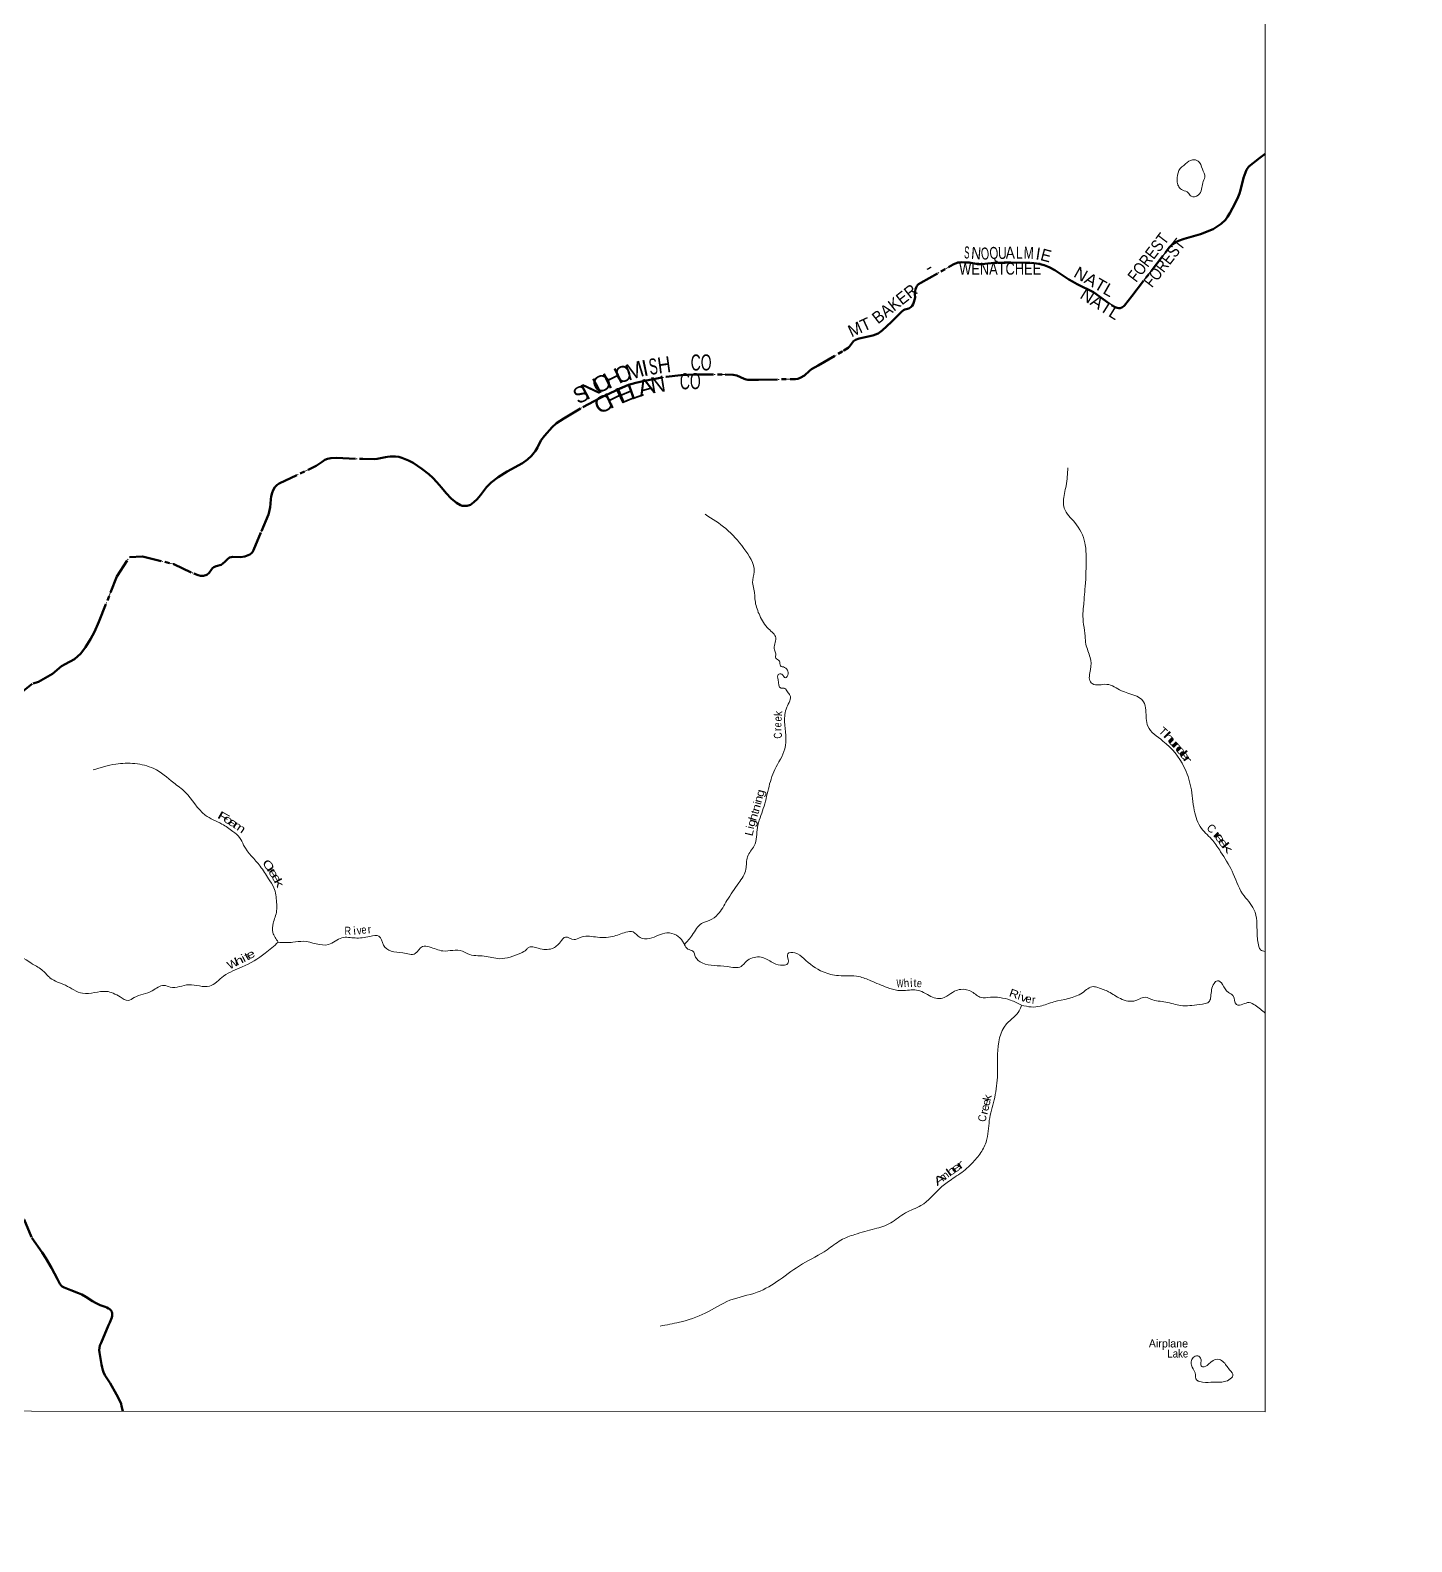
# Model space of a CAD drawing. Header units: feet. Extents: x -1048576 to 137166, y -268550 to 2097152.
# Drawn here: x -30860 to 3667, y 180331 to 218110 of the extents above; entities that cross this region are included whole.
import ezdxf
from ezdxf.enums import TextEntityAlignment as Align

# ---------------------------------------------------------------- set-up
doc = ezdxf.new("R2010")
doc.units = ezdxf.units.FT
doc.header["$LTSCALE"] = 80
doc.linetypes.add('DOT_DASHED', pattern=[7.7, 5, -1.2, 0.3, -1.2])
doc.linetypes.add('LONG_DASH_SHORT_DASH', pattern=[9.9, 6, -1.2, 1.5, -1.2])
for name, color, linetype, lineweight in [('11', 7, 'LONG_DASH_SHORT_DASH', 60), ('39', 7, 'Continuous', 13), ('4', 7, 'Continuous', 13), ('44', 7, 'DOT_DASHED', 13)]:
    doc.layers.add(name, color=color, linetype=linetype, lineweight=lineweight)
doc.layers.add('12', color=7, linetype='Continuous')
doc.layers.add('41', color=7, linetype='Continuous')

msp = doc.modelspace()

# ---------------------------------------------------------------- linework, layer by layer
at = {"layer": '11'}
for points in [[(-1959.96, 212915.85), (-1608.63, 213016.74), (-1293.61, 213140.61), (-1092.12, 213267.24), (-992.05, 213371.97), (-940.42, 213444.76), (-883.42, 213540.27), (-748.04, 213786.03), (-672.52, 213947.22), (-639.21, 214026.29), (-610.12, 214108.8), (-541.74, 214418.87), (-465.58, 214617.49), (-407.83, 214700.91), (-130.48, 214917.79), (-0.2, 215017.92)], [(-17523.14, 208407.05), (-17051.99, 208689.05), (-16627.16, 208913.4), (-16146.2, 209142.6), (-15907.09, 209243.83), (-15728.01, 209298.59), (-15543.94, 209343.06), (-14964.11, 209445.38), (-14602.5, 209492.99), (-14259.92, 209503.79), (-13492.84, 209503.01), (-13292.5, 209500.34), (-13197.6, 209478.01), (-13013.2, 209396.67), (-12967.73, 209382.47), (-12926.91, 209375.89), (-12926.91, 209375.89), (-12662.09, 209372.84), (-11731.74, 209392.83), (-11676.08, 209399.01), (-11614.56, 209418.15), (-11508.17, 209480.14), (-11384.46, 209598.86), (-11336.77, 209636.77), (-11168.6, 209733.97), (-10522.66, 210104.34), (-10414.85, 210173.11), (-10381.94, 210208.43), (-10281.13, 210335.39), (-10231.79, 210373.16), (-10139.19, 210402.82), (-9802.13, 210484.15), (-9670.93, 210533.85), (-9565.44, 210601.18), (-9332.02, 210820.44), (-9081.78, 211074.18), (-9032.78, 211117.31), (-9000.92, 211131.33), (-8902.53, 211156.3), (-8849.37, 211187.71), (-8818.22, 211225.52), (-8794.18, 211265.85), (-8773.36, 211315.05), (-8751.45, 211394.08), (-8745.49, 211438.02), (-8750.79, 211503.55), (-8750.79, 211552.13), (-8746.06, 211585.62), (-8732.74, 211635.64), (-8716.84, 211681.14), (-8701.22, 211713.74), (-8686.36, 211736.53), (-8657.55, 211765.97), (-8603.73, 211798.29), (-7794.5, 212252.3), (-7757.7, 212271.1), (-7714.03, 212289.99), (-7673.91, 212301.21), (-7633.12, 212307.09), (-7581.27, 212310.66), (-7476.22, 212307.14), (-7397.16, 212301.21), (-7216.82, 212268.49), (-7185.02, 212264.16), (-7158.84, 212262.13), (-7131.02, 212261.65), (-7086.82, 212263.4), (-6840.96, 212289.24), (-6777.64, 212294.88), (-6696.88, 212298.8), (-6516.29, 212304.61), (-6353.26, 212306.4), (-5835.28, 212293.87), (-5652.49, 212271.56), (-5517.34, 212238.31), (-5398.03, 212192.15), (-5250.65, 212113.88), (-4899.38, 211883.03), (-4811.21, 211828.42), (-4691.77, 211763.88), (-4283.6, 211562.83), (-3833.69, 211239.88), (-3745.98, 211190.77), (-3695.45, 211172.09), (-3650.96, 211164), (-3619.8, 211164.72), (-3577.4, 211178.02), (-3530.76, 211209.89), (-3509.19, 211232.22), (-3324.99, 211462.33), (-2491.2, 212556.14), (-2391.89, 212678.63), (-2315.57, 212759.38), (-2273.11, 212790.35), (-2226.48, 212815.84), (-2159.03, 212845.01), (-2023.32, 212894.47), (-1959.96, 212915.84)], [(-30784.07, 201784.3), (-30653.62, 201822.84), (-30301.71, 202022.03), (-30080.12, 202213.48), (-29989.5, 202269.46), (-29754.84, 202391.34), (-29595.67, 202531.05), (-29475.46, 202691.98), (-29355.39, 202886.59), (-29254.48, 203072.42), (-29141.96, 203320.57), (-28696.17, 204454.8), (-28382.04, 204939.1), (-28053.74, 204957.33), (-27270.2, 204765.44), (-26774.65, 204531.02), (-26665.12, 204489.38), (-26607.93, 204475.45), (-26533.2, 204476.3), (-26446.73, 204502.05), (-26388.82, 204550.25), (-26331.7, 204634.29), (-26300.65, 204669.16), (-26272.41, 204687.92), (-26212.45, 204712.17), (-26089.94, 204752.3), (-26044.25, 204777.87), (-26044.25, 204777.87), (-25997.98, 204821.78), (-25933.56, 204892.14), (-25878.61, 204929.94), (-25837.1, 204942.35), (-25794.67, 204946.54), (-25608.66, 204937.51), (-25500.6, 204960.42), (-25415.99, 204987.88), (-25373.62, 205008.65), (-25331.73, 205038.89), (-25308.79, 205062.44), (-25278.69, 205115.7), (-25079.47, 205592.95), (-24904.54, 206009.91), (-24885.8, 206071.18), (-24862.83, 206192.05), (-24854.04, 206269.05), (-24849.29, 206391.45), (-24838.27, 206460.5), (-24813.1, 206548.66), (-24785, 206616.5), (-24742.64, 206687.99), (-24688.5, 206747.67), (-24634.31, 206784.56), (-23810.55, 207169.3), (-23710.37, 207220.88), (-23566.56, 207324.69), (-23496.14, 207369.77), (-23430.13, 207398.05), (-23344.55, 207412.22), (-23209.06, 207418.71), (-22548.01, 207394.45), (-22267.31, 207387.54), (-22190.33, 207395.89), (-21983.71, 207440.58), (-21930.76, 207449.71), (-21862.86, 207456.79), (-21732.5, 207458.23), (-21649.41, 207445.69), (-21574.69, 207423.67), (-21404.07, 207355.41), (-21288.11, 207295.04), (-21069.22, 207150.22), (-20899.08, 207011.71), (-20800.55, 206922.81), (-20695.78, 206815.75), (-20583.51, 206681.42), (-20464.34, 206535.62), (-20338.39, 206402.9), (-20208.78, 206299.99), (-20108.17, 206241.57), (-20108.17, 206241.57), (-20062.89, 206227), (-20019.69, 206219.94), (-19936.3, 206222.8), (-19860.27, 206247.15), (-19770.9, 206312.02), (-19686.74, 206391.99), (-19604.93, 206486.16), (-19454.57, 206692.63), (-19341.4, 206809.72), (-19167.31, 206941.91), (-18936.82, 207080.85), (-18552.99, 207293.63), (-18433.49, 207378.9), (-18333.02, 207474.31), (-18231.79, 207596.91), (-18181.8, 207679.21), (-18095.24, 207852.36), (-18010.57, 207975.79), (-17815.67, 208193.11), (-17704.94, 208287.4), (-17523.14, 208407.05)], [(-31183.59, 201470.81), (-30805.34, 201779.83)], [(-30828.32, 187944.6), (-31038.61, 188443.37)], [(-30819.57, 187924.4), (-30559.82, 187561.01), (-30469.1, 187420.2), (-30332.15, 187179.78), (-30253.11, 187038.78), (-30179.35, 186892.34), (-30115.99, 186779.47), (-30086.32, 186737.28), (-30058.96, 186711.68), (-30013.07, 186685.25), (-29846.23, 186618.38), (-29656.18, 186545.26), (-29572.84, 186508.39), (-29467.13, 186450.71), (-29303.53, 186348.1), (-29226.03, 186301), (-29179.82, 186275.2), (-29147.06, 186258.58), (-29111.71, 186243.9), (-29035.39, 186218.14), (-28990.04, 186202.58), (-28946.02, 186184.31), (-28901.73, 186161.53), (-28878.79, 186146.87), (-28860.65, 186132.61), (-28846.28, 186118.56), (-28833.33, 186102.29), (-28822.95, 186084.51), (-28816.76, 186069.48), (-28811.98, 186051.75), (-28809.05, 186027.7), (-28809.33, 186004.64), (-28812.44, 185979.18), (-28822.32, 185937.65), (-28835.64, 185897.98), (-28870, 185812.29), (-28901.07, 185741.07), (-29090.84, 185306.54), (-29117, 185234.41), (-29132.38, 185175.83), (-29139.29, 185117.17), (-29125.46, 185059.89), (-29079.02, 184759.26), (-29065.33, 184689.76), (-29047.51, 184623.24), (-29027.95, 184569.61), (-28991.49, 184497.67), (-28864.29, 184294.39), (-28702.14, 184008.14), (-28604.63, 183823.7), (-28591.07, 183782.47), (-28576.21, 183721.74), (-28548.61, 183598.78)]]:
    msp.add_lwpolyline(points, dxfattribs=at)
at = {"layer": '39'}
for points in [[(-139726.18, 284721.75), (-139786.61, 284683.23), (-139865.18, 284636.58), (-139935.68, 284589.96), (-139981.99, 284555.51), (-140024.23, 284506.92), (-140030.24, 284490.75), (-140030.24, 284490.75), (-140086.75, 284492.64)], [(-2193.95, 214350.08), (-2150.41, 214606.56), (-1985.69, 214770.52), (-1816.75, 214871.91), (-1673.59, 214840.01), (-1564.17, 214640.47), (-1505.13, 214440.79), (-1557.07, 214293.29), (-1584.79, 214135.76), (-1666.95, 213988.18), (-1848.21, 213959.42), (-1919, 214050.06), (-2056.2, 214110.24), (-2155.2, 214198.79), (-2187.68, 214277.42), (-2193.95, 214350.08)], [(-4926.35, 207176.55), (-4971.32, 206726.28), (-5038.63, 206336.51), (-5015.93, 206162.97), (-4752.89, 205802.37), (-4499.48, 205296.4), (-4472.19, 204937.17), (-4494.13, 204208.39), (-4517.5, 203943.89), (-4531.06, 203764.2), (-4552.52, 203536.04), (-4496.38, 202968.97), (-4475.6, 202763.13), (-4371.84, 202434.39), (-4358.82, 202131.64), (-4361.9, 201822.78), (-4321.48, 201782.52), (-3954.71, 201761.33), (-3585.49, 201602.88), (-3038.61, 201327.84), (-2979.53, 201114.03), (-2927.93, 200714.49), (-2550.01, 200344.11), (-2026.19, 199703.64), (-1853.36, 199193.41), (-1768.97, 198614.31), (-1586.24, 198160.63), (-1303.22, 197854.58), (-1108.94, 197578.57), (-825.37, 197092.87), (-559.69, 196528.4), (-276.39, 196131.51), (-198.02, 195544.32), (-152.66, 195205.32), (-110.1, 195124.69), (2.27, 195083.69)], [(-13995.89, 206011.07), (-13474.95, 205653.2), (-13024.11, 205159.88), (-12770.46, 204575.19), (-12805.92, 204310.66), (-12773.15, 204137.15), (-12737.92, 203818.31), (-12628.08, 203479.49), (-12405.42, 203147.03), (-12225.4, 202921.45), (-12262.77, 202622.59), (-12226.2, 202523.78), (-12227.88, 202414.77), (-12136.99, 202344.37), (-12112.45, 202225.34), (-12005.54, 202185.27), (-11944.4, 201959.35), (-11990.62, 201920.87), (-12073.53, 202017.54), (-12166.18, 202005.17), (-12165.78, 201873.96), (-12096.63, 201666.24), (-11997.87, 201656.42), (-11937.17, 201573.82), (-11872.43, 201487.2), (-11952.11, 201188.23), (-12005.41, 200828.77), (-12001.33, 200152.56), (-12253.61, 199631.07), (-12411.31, 199148.19), (-12538.76, 198657.32), (-12684.39, 198180.53), (-12767.62, 197726.12), (-12934.02, 197453.15), (-12973.37, 197142.18), (-13153.65, 196796.5), (-13446.48, 196357.66), (-13675.13, 196013.87), (-13878.17, 195863.94), (-14083.44, 195782.63), (-14314.28, 195495.35), (-14512.27, 195260.57)], [(-24662.27, 195317.48), (-24793.99, 195561.37), (-24786.63, 195789.49), (-24700.94, 196100.59), (-24701.6, 196316.58), (-24771.2, 196673.68), (-24904.89, 196903.43), (-25113.38, 197215.73), (-25526.03, 197741.45), (-25629.37, 197932.93), (-25793.05, 198085.89), (-26069.65, 198268.82), (-26487.42, 198493.76), (-26988.88, 199069.69), (-27273.69, 199301.05), (-27772.46, 199656.96), (-28242.32, 199780.82), (-28723.84, 199767.38), (-29287.57, 199622.51)], [(-33875.75, 196617.92), (-33651.73, 196476.78), (-33478.13, 196329.54), (-33197.69, 196248.98), (-33005.98, 196154.24), (-32717.33, 195930.38), (-32495.28, 195736.76), (-32180.43, 195535.12), (-31558.9, 195226.69), (-31203.69, 195002.88), (-30963.55, 194873.85), (-30806.46, 194771.35)], [(-30806.46, 194771.35), (-30543.6, 194604.87), (-30357.66, 194419.67), (-29982.34, 194239.03), (-29550.54, 194040.38), (-28956.29, 194086.43), (-28615.34, 193948.08), (-28413.58, 193859.82), (-28262.69, 193932.91), (-27809.86, 194103.72), (-27520.13, 194237.74), (-27360.81, 194193.77), (-26893.54, 194253.6), (-26381.64, 194216.65), (-26025.78, 194469.96), (-25563.05, 194699.33), (-24987.84, 195040.04), (-24662.27, 195317.48)], [(-24665.56, 195314.68), (-24295.55, 195314.45), (-24035.7, 195339.39), (-23404.8, 195260.39), (-23070.83, 195426.83), (-22742.39, 195421.68), (-22371.77, 195461.05), (-22144.1, 195467.74), (-22030.59, 195246), (-21842.72, 195089.07), (-21550.44, 195049.5), (-21236.06, 195032.2), (-21053.25, 195210.34), (-20888, 195200.7), (-20551.2, 195098.68), (-20055.51, 195091.97), (-19924.34, 195023.7), (-19515.15, 194970.33), (-19128.09, 194904.78), (-18600.61, 195045.52), (-18463.85, 195128.65), (-18413.65, 195183.3), (-18161.73, 195163.8), (-17817.16, 195158.7), (-17608.11, 195322.78), (-17485.58, 195446.25), (-17267.77, 195380.24), (-17114.81, 195437.18), (-16734.03, 195448.32), (-16306.9, 195457.57), (-15972.76, 195565.47), (-15793.46, 195574.04), (-15617.72, 195431.21), (-15381.91, 195407.63), (-14947.13, 195550.13), (-14707.17, 195490.23), (-14555.59, 195339.26), (-14508.99, 195254.61)], [(-14508.99, 195254.61), (-14422.01, 195145.84), (-14296.93, 195093.7), (-14232, 194944.51), (-14068.34, 194799.62), (-13441.43, 194708.49), (-13092.87, 194713.49), (-13020.53, 194778.28), (-12889.9, 194889.66), (-12551.53, 194932.98), (-12277.07, 194790.42), (-12047.21, 194738.57), (-11926.45, 194781.29), (-11912.53, 194843.91), (-11927.21, 195029.58), (-11751.98, 195052.26), (-11527.89, 194909.56), (-11041.27, 194573.8), (-10660.17, 194481.99), (-10150.33, 194457.15), (-9851.8, 194353.01), (-9440.24, 194182.56), (-9178.09, 194112.63), (-8791.26, 194123.79), (-8630.01, 194104.05), (-8436.28, 194005.67), (-8095.46, 193909.72), (-7948.56, 193970.68), (-7759.53, 194090.3), (-7602.51, 194137.16), (-7324.26, 194075.35), (-7096.14, 193930.64), (-6864.46, 193941.37), (-6624.65, 193931.94), (-6358.49, 193868.07), (-6084.09, 193745.69)], [(-6084.09, 193745.69), (-5842.16, 193697.91), (-5620.58, 193718.71), (-5280.39, 193824.61), (-4563.79, 194054.69), (-4290.22, 194206.84), (-4175.3, 194180.91), (-3909.01, 194076.68), (-3612.3, 193905.91), (-3231.33, 193858.52), (-2975.69, 193939.96), (-2852.63, 193891.86), (-2477.64, 193820.22), (-2106.63, 193732.42), (-1641.27, 193759.95), (-1387.66, 193845.43), (-1355.75, 193952.5), (-1272.15, 194287.82), (-1191.76, 194354.65), (-1062.52, 194262.15), (-916.84, 194062.71), (-803.77, 193988.34), (-712.39, 193756.45), (-555.26, 193766.98), (-396.21, 193807.79), (-242.87, 193739.58), (3.6, 193546.06)], [(-15118.52, 185723.16), (-14637.25, 185819.36), (-13989.15, 186047.22), (-13371.56, 186367.86), (-12693.15, 186567.55), (-12131.95, 186879.96), (-11562.94, 187275.15), (-10941.42, 187630.12), (-10599.62, 187869.25), (-10251.48, 188011.51), (-9756.25, 188152.16), (-9355.73, 188298.6), (-8983.75, 188551.95), (-8599.46, 188734.68), (-8107.17, 189180.13), (-7837.81, 189386.76), (-7496.02, 189627.92), (-7297.13, 189820.23), (-7078.34, 190093.34), (-6950.32, 190396.48), (-6881.41, 190925.55), (-6756.05, 191438.61), (-6687.28, 192012.08), (-6682.78, 192514.72), (-6461.45, 193274.32), (-6278.61, 193444.39), (-6144.09, 193600.19), (-6084.02, 193745.68)], [(-1350.42, 184317.78), (-1630.55, 184335.17), (-1705.21, 184371.3), (-1748.07, 184550.84), (-1841.36, 184748.41), (-1841.7, 184859.43), (-1773.49, 184954.49), (-1652.63, 184966.93), (-1597.85, 184843.95), (-1597.49, 184726.87), (-1559.14, 184704.77), (-1412.25, 184769.77), (-1182.93, 184893.54), (-1055.82, 184837.37), (-883.91, 184625.89), (-802.88, 184484.81), (-834.95, 184430.22), (-981.77, 184343.02), (-1116.7, 184318.42), (-1273.87, 184324.04), (-1350.42, 184317.78)]]:
    msp.add_spline(points, degree=3, dxfattribs=at)
at = {"layer": '4'}
msp.add_lwpolyline([(-244583.22, 368785.28), (-214011.33, 368469.88), (-183439.04, 368196.52), (-152866.39, 367965.22), (-122293.46, 367775.97), (-91720.3, 367628.79), (-61146.96, 367523.64), (-30573.52, 367460.57), (0, 367439.54), (0, 183577.08), (-30826.42, 183598.29), (-61652.78, 183661.9), (-92479.02, 183767.9), (-123305.1, 183916.31), (-154130.93, 184107.12), (-184956.48, 184340.33), (-215781.67, 184615.95), (-246606.45, 184933.97)], close=True, dxfattribs=at)
msp.add_lwpolyline([(-244583.22, 368785.28), (-214011.33, 368469.88), (-183439.04, 368196.52), (-152866.39, 367965.22), (-122293.46, 367775.97), (-91720.3, 367628.79), (-61146.96, 367523.64), (-30573.52, 367460.57), (0, 367439.54), (0, 183577.08), (-30826.42, 183598.29), (-61652.78, 183661.9), (-92479.02, 183767.9), (-123305.1, 183916.31), (-154130.93, 184107.12), (-184956.48, 184340.33), (-215781.67, 184615.95), (-246606.45, 184933.97)], close=True, dxfattribs=at)
msp.add_lwpolyline([(-244583.22, 368785.28), (-214011.33, 368469.88), (-183439.04, 368196.52), (-152866.39, 367965.22), (-122293.46, 367775.97), (-91720.3, 367628.79), (-61146.96, 367523.64), (-30573.52, 367460.57), (0, 367439.54), (0, 183577.08), (-30826.42, 183598.29), (-61652.78, 183661.9), (-92479.02, 183767.9), (-123305.1, 183916.31), (-154130.93, 184107.12), (-184956.48, 184340.33), (-215781.67, 184615.95), (-246606.45, 184933.97)], close=True, dxfattribs=at)
msp.add_lwpolyline([(-244583.22, 368785.28), (-214011.33, 368469.88), (-183439.04, 368196.52), (-152866.39, 367965.22), (-122293.46, 367775.97), (-91720.3, 367628.79), (-61146.96, 367523.64), (-30573.52, 367460.57), (0, 367439.54), (0, 183577.08), (-30826.42, 183598.29), (-61652.78, 183661.9), (-92479.02, 183767.9), (-123305.1, 183916.31), (-154130.93, 184107.12), (-184956.48, 184340.33), (-215781.67, 184615.95), (-246606.45, 184933.97)], close=True, dxfattribs=at)
at = {"layer": '44'}
for points in [[(-1959.96, 212915.85), (-1608.63, 213016.74), (-1293.61, 213140.61), (-1092.12, 213267.24), (-992.05, 213371.97), (-940.42, 213444.76), (-883.42, 213540.27), (-748.04, 213786.03), (-672.52, 213947.22), (-639.21, 214026.29), (-610.12, 214108.8), (-541.74, 214418.87), (-465.58, 214617.49), (-407.83, 214700.91), (-130.48, 214917.79), (-0.2, 215017.92)], [(-17523.14, 208407.05), (-17051.99, 208689.05), (-16627.16, 208913.4), (-16146.2, 209142.6), (-15907.09, 209243.83), (-15728.01, 209298.59), (-15543.94, 209343.06), (-14964.11, 209445.38), (-14602.5, 209492.99), (-14259.92, 209503.79), (-13492.84, 209503.01), (-13292.5, 209500.34), (-13197.6, 209478.01), (-13013.2, 209396.67), (-12967.73, 209382.47), (-12926.91, 209375.89), (-12926.91, 209375.89), (-12662.09, 209372.84), (-11731.74, 209392.83), (-11676.08, 209399.01), (-11614.56, 209418.15), (-11508.17, 209480.14), (-11384.46, 209598.86), (-11336.77, 209636.77), (-11168.6, 209733.97), (-10522.66, 210104.34), (-10414.85, 210173.11), (-10381.94, 210208.43), (-10281.13, 210335.39), (-10231.79, 210373.16), (-10139.19, 210402.82), (-9802.13, 210484.15), (-9670.93, 210533.85), (-9565.44, 210601.18), (-9332.02, 210820.44), (-9081.78, 211074.18), (-9032.78, 211117.31), (-9000.92, 211131.33), (-8902.53, 211156.3), (-8849.37, 211187.71), (-8818.22, 211225.52), (-8794.18, 211265.85), (-8773.36, 211315.05), (-8751.45, 211394.08), (-8745.49, 211438.02), (-8750.79, 211503.55), (-8750.79, 211552.13), (-8746.06, 211585.62), (-8732.74, 211635.64), (-8716.84, 211681.14), (-8701.22, 211713.74), (-8686.36, 211736.53), (-8657.55, 211765.97), (-8603.73, 211798.29), (-7794.5, 212252.3), (-7757.7, 212271.1), (-7714.03, 212289.99), (-7673.91, 212301.21), (-7633.12, 212307.09), (-7581.27, 212310.66), (-7476.22, 212307.14), (-7397.16, 212301.21), (-7216.82, 212268.49), (-7185.02, 212264.16), (-7158.84, 212262.13), (-7131.02, 212261.65), (-7086.82, 212263.4), (-6840.96, 212289.24), (-6777.64, 212294.88), (-6696.88, 212298.8), (-6516.29, 212304.61), (-6353.26, 212306.4), (-5835.28, 212293.87), (-5652.49, 212271.56), (-5517.34, 212238.31), (-5398.03, 212192.15), (-5250.65, 212113.88), (-4899.38, 211883.03), (-4811.21, 211828.42), (-4691.77, 211763.88), (-4283.6, 211562.83), (-3833.69, 211239.88), (-3745.98, 211190.77), (-3695.45, 211172.09), (-3650.96, 211164), (-3619.8, 211164.72), (-3577.4, 211178.02), (-3530.76, 211209.89), (-3509.19, 211232.22), (-3324.99, 211462.33), (-2491.2, 212556.14), (-2391.89, 212678.63), (-2315.57, 212759.38), (-2273.11, 212790.35), (-2226.48, 212815.84), (-2159.03, 212845.01), (-2023.32, 212894.47), (-1959.96, 212915.84)], [(-30784.07, 201784.3), (-30653.62, 201822.84), (-30301.71, 202022.03), (-30080.12, 202213.48), (-29989.5, 202269.46), (-29754.84, 202391.34), (-29595.67, 202531.05), (-29475.46, 202691.98), (-29355.39, 202886.59), (-29254.48, 203072.42), (-29141.96, 203320.57), (-28696.17, 204454.8), (-28382.04, 204939.1), (-28053.74, 204957.33), (-27270.2, 204765.44), (-26774.65, 204531.02), (-26665.12, 204489.38), (-26607.93, 204475.45), (-26533.2, 204476.3), (-26446.73, 204502.05), (-26388.82, 204550.25), (-26331.7, 204634.29), (-26300.65, 204669.16), (-26272.41, 204687.92), (-26212.45, 204712.17), (-26089.94, 204752.3), (-26044.25, 204777.87), (-26044.25, 204777.87), (-25997.98, 204821.78), (-25933.56, 204892.14), (-25878.61, 204929.94), (-25837.1, 204942.35), (-25794.67, 204946.54), (-25608.66, 204937.51), (-25500.6, 204960.42), (-25415.99, 204987.88), (-25373.62, 205008.65), (-25331.73, 205038.89), (-25308.79, 205062.44), (-25278.69, 205115.7), (-25079.47, 205592.95), (-24904.54, 206009.91), (-24885.8, 206071.18), (-24862.83, 206192.05), (-24854.04, 206269.05), (-24849.29, 206391.45), (-24838.27, 206460.5), (-24813.1, 206548.66), (-24785, 206616.5), (-24742.64, 206687.99), (-24688.5, 206747.67), (-24634.31, 206784.56), (-23810.55, 207169.3), (-23710.37, 207220.88), (-23566.56, 207324.69), (-23496.14, 207369.77), (-23430.13, 207398.05), (-23344.55, 207412.22), (-23209.06, 207418.71), (-22548.01, 207394.45), (-22267.31, 207387.54), (-22190.33, 207395.89), (-21983.71, 207440.58), (-21930.76, 207449.71), (-21862.86, 207456.79), (-21732.5, 207458.23), (-21649.41, 207445.69), (-21574.69, 207423.67), (-21404.07, 207355.41), (-21288.11, 207295.04), (-21069.22, 207150.22), (-20899.08, 207011.71), (-20800.55, 206922.81), (-20695.78, 206815.75), (-20583.51, 206681.42), (-20464.34, 206535.62), (-20338.39, 206402.9), (-20208.78, 206299.99), (-20108.17, 206241.57), (-20108.17, 206241.57), (-20062.89, 206227), (-20019.69, 206219.94), (-19936.3, 206222.8), (-19860.27, 206247.15), (-19770.9, 206312.02), (-19686.74, 206391.99), (-19604.93, 206486.16), (-19454.57, 206692.63), (-19341.4, 206809.72), (-19167.31, 206941.91), (-18936.82, 207080.85), (-18552.99, 207293.63), (-18433.49, 207378.9), (-18333.02, 207474.31), (-18231.79, 207596.91), (-18181.8, 207679.21), (-18095.24, 207852.36), (-18010.57, 207975.79), (-17815.67, 208193.11), (-17704.94, 208287.4), (-17523.14, 208407.05)], [(-31183.59, 201470.81), (-30805.34, 201779.83)], [(-30828.32, 187944.6), (-31038.61, 188443.37)], [(-30819.57, 187924.4), (-30559.82, 187561.01), (-30469.1, 187420.2), (-30332.15, 187179.78), (-30253.11, 187038.78), (-30179.35, 186892.34), (-30115.99, 186779.47), (-30086.32, 186737.28), (-30058.96, 186711.68), (-30013.07, 186685.25), (-29846.23, 186618.38), (-29656.18, 186545.26), (-29572.84, 186508.39), (-29467.13, 186450.71), (-29303.53, 186348.1), (-29226.03, 186301), (-29179.82, 186275.2), (-29147.06, 186258.58), (-29111.71, 186243.9), (-29035.39, 186218.14), (-28990.04, 186202.58), (-28946.02, 186184.31), (-28901.73, 186161.53), (-28878.79, 186146.87), (-28860.65, 186132.61), (-28846.28, 186118.56), (-28833.33, 186102.29), (-28822.95, 186084.51), (-28816.76, 186069.48), (-28811.98, 186051.75), (-28809.05, 186027.7), (-28809.33, 186004.64), (-28812.44, 185979.18), (-28822.32, 185937.65), (-28835.64, 185897.98), (-28870, 185812.29), (-28901.07, 185741.07), (-29090.84, 185306.54), (-29117, 185234.41), (-29132.38, 185175.83), (-29139.29, 185117.17), (-29125.46, 185059.89), (-29079.02, 184759.26), (-29065.33, 184689.76), (-29047.51, 184623.24), (-29027.95, 184569.61), (-28991.49, 184497.67), (-28864.29, 184294.39), (-28702.14, 184008.14), (-28604.63, 183823.7), (-28591.07, 183782.47), (-28576.21, 183721.74), (-28548.61, 183598.78)]]:
    msp.add_lwpolyline(points, dxfattribs=at)

# ---------------------------------------------------------------- texts
at = {"layer": '12'}
for s, rotation, width, p in [('O', 21.068, 0.95, (-15968.72, 209333.57)), ('S', 8.222, 0.6, (-15261.03, 209509.96)), ('H', 7.903, 0.85, (-14991.47, 209548.88)), ('N', 27.861, 1.3, (-16750.09, 208968.88)), ('O', 27.861, 1.1, (-16484.15, 209109.64)), ('H', 25.808, 1.2, (-16215.55, 209230.3)), ('A', 15.487, 1.15, (-15420.77, 208999.31)), ('N', 9.332, 0.95, (-15138.09, 209060.03)), ('C', 27.861, 1.15, (-16441.95, 208599.36)), ('H', 25.808, 1.2, (-16169.34, 208731.92)), ('E', 22.802, 1.1, (-15909.91, 208842.43)), ('L', 19.674, 1.25, (-15677.81, 208925.24))]:
    msp.add_text(s, height=400, rotation=rotation, dxfattribs=dict(at, width=width)).set_placement(p, align=Align.CENTER)
for s, rotation, p in [('M', 17.371, (-15696.23, 209414.89)), ('I', 11.987, (-15453.93, 209473.41)), ('S', 26.26, (-17010.51, 208831.31))]:
    msp.add_text(s, height=400, rotation=rotation, dxfattribs=at).set_placement(p, align=Align.CENTER)
at = {"layer": '12', "width": 0.65}
for rotation, p in [(0.434, (-14351.88, 209604.08)), (1.059, (-14620.72, 209132.83))]:
    msp.add_text('CO', height=400, rotation=rotation, dxfattribs=at).set_placement(p)
at = {"layer": '41'}
for s, rotation, width, p in [('k', 86.887, 0.95, (-12069.46, 201027.12)), ('e', 86.5, 0.8, (-12086.11, 200743.44)), ('e', 84.245, 0.85, (-12080.35, 200891.6)), ('C', 94.91, 0.8, (-12074.73, 200490.86)), ('h', 314.757, 2.1, (-2454.88, 200361.79)), ('u', 311.945, 2.05, (-2360.11, 200255.62)), ('n', 311.945, 2, (-2267.71, 200149.66)), ('d', 311.945, 2.1, (-2164.56, 200034.88)), ('e', 309.097, 1.8, (-2088.72, 199935.39)), ('r', 305.717, 1.85, (-2013.53, 199832.46)), ('g', 75.443, 1.2, (-12524.55, 199020.26)), ('n', 73.237, 1.2, (-12625.22, 198647.65)), ('n', 75.447, 1.15, (-12566.47, 198868.93)), ('F', 330.09, 1.8, (-26079.36, 198364.48)), ('o', 326.056, 1.6, (-25965.36, 198297.55)), ('a', 327.502, 1.65, (-25840.1, 198218.43)), ('h', 72.794, 1.2, (-12696.31, 198418.3)), ('g', 72.794, 1.25, (-12742.26, 198274.73)), ('m', 325.544, 1.4, (-25686.67, 198114.63)), ('L', 76.626, 1.1, (-12792.88, 198036.85)), ('r', 314.657, 2.25, (-1250.77, 197924.27)), ('e', 308.232, 1.75, (-1201.83, 197854.86)), ('e', 306.232, 1.7, (-1120.7, 197743)), ('k', 309.052, 2, (-1019.97, 197616.57)), ('C', 306.662, 1.5, (-24990.14, 197182.22)), ('r', 304.195, 1.8, (-24915.28, 197073.51)), ('e', 303.26, 1.6, (-24862.06, 196984)), ('e', 302.297, 1.55, (-24784.92, 196866.97)), ('k', 298.123, 1.6, (-24728.61, 196753.1)), ('R', 0.874, 0.85, (-22921.46, 195503)), ('v', 5.945, 0.9, (-22627.85, 195515.04)), ('e', 5.945, 0.85, (-22510.23, 195530.57)), ('i', 27.664, 1.2, (-25486.27, 194829.4)), ('t', 27.664, 1.3, (-25399.72, 194875.8)), ('e', 27.664, 1.4, (-25307.04, 194925.5)), ('W', 26.641, 1.1, (-25753.42, 194693.33)), ('h', 26.641, 1.45, (-25599.99, 194770.31)), ('W', 0.351, 0.7, (-9121.37, 194190.39)), ('h', 3.966, 0.9, (-8954.47, 194197.17)), ('e', 353.733, 0.85, (-8647.48, 194192.77)), ('R', 340.617, 1.2, (-6304.79, 193933.99)), ('v', 340.964, 1.25, (-6051.64, 193836.64)), ('e', 75.886, 1.05, (-6905.72, 191156.93)), ('k', 77.859, 1.15, (-6843.86, 191410.79)), ('e', 75.444, 1.05, (-6872.46, 191286.45)), ('C', 80.424, 0.9, (-6968.42, 190901.85)), ('r', 75.886, 1.2, (-6929.71, 191044.42)), ('b', 35.037, 1.7, (-7784.81, 189521.64)), ('e', 35.037, 1.65, (-7670.69, 189601.65)), ('r', 35.375, 1.85, (-7561.38, 189679.62)), ('A', 37.83, 1.7, (-8074.59, 189309.11))]:
    msp.add_text(s, height=200, rotation=rotation, dxfattribs=dict(at, width=width)).set_placement(p, align=Align.CENTER)
for s, rotation, p in [('r', 92.723, (-12085.7, 200640.82)), ('T', 317.07, (-2616.08, 200513.07)), ('i', 75.447, (-12592.01, 198769.03)), ('t', 73.237, (-12658.37, 198537.59)), ('i', 77.138, (-12770.53, 198162.62)), ('C', 315.562, (-1407.7, 198088.07)), ('i', 5.358, (-22745.78, 195504.63)), ('r', 6.182, (-22372.74, 195540.64)), ('i', 2.381, (-8836.67, 194199.66)), ('t', 358.332, (-8748.36, 194202.32)), ('i', 342.964, (-6166.99, 193884.57)), ('e', 348.828, (-5925.24, 193805.6)), ('r', 357.509, (-5786.64, 193778.39)), ('m', 37.154, (-7961.78, 189393.19))]:
    msp.add_text(s, height=200, rotation=rotation, dxfattribs=at).set_placement(p, align=Align.CENTER)
msp.add_text('Airplane', height=200, dxfattribs=at).set_placement((-2904.54, 185187.72))
at = {"layer": '41', "width": 0.9}
msp.add_text('Lake', height=200, dxfattribs=at).set_placement((-2441.55, 184936.66))
at = {"layer": '44'}
for s, rotation, width, p in [('S', 358.299, 0.5, (-7456.46, 212405.52)), ('Q', 5.457, 0.7, (-6762.78, 212394.34)), ('U', 1.278, 0.75, (-6561.16, 212393.95)), ('A', 1.278, 0.85, (-6365.3, 212401.5)), ('L', 359.703, 0.75, (-6140.48, 212396.96)), ('M', 358.703, 0.75, (-5907.53, 212396.8)), ('N', 355.359, 0.85, (-7230.02, 212388.21)), ('O', 5.036, 0.65, (-6984.46, 212378.83)), ('E', 345.243, 0.95, (-5509.65, 212336.31))]:
    msp.add_text(s, height=300, rotation=rotation, dxfattribs=dict(at, width=width)).set_placement(p, align=Align.CENTER)
for s, rotation, width, p in [('FOREST', 52.656, 0.85, (-3219.94, 211790.56)), ('FOREST', 52.156, 0.85, (-2825.34, 211657.68)), ('-', 28.642, 1.25, (-8412.52, 212018.67)), ('WENATCHEE', 0.124, 0.8, (-7643.89, 211998.2)), ('NATL', 330.384, 1.05, (-4806.71, 211961.52)), ('BAKER', 38.192, 0.95, (-9672.68, 210754.75)), ('NATL', 327.884, 1.05, (-4650.28, 211427.01))]:
    msp.add_text(s, height=300, rotation=rotation, dxfattribs=dict(at, width=width)).set_placement(p)
msp.add_text('I', height=300, rotation=351.608, dxfattribs=at).set_placement((-5689.84, 212377.68), align=Align.CENTER)
msp.add_text('MT', height=300, rotation=24.746, dxfattribs=at).set_placement((-10335.02, 210430.81))

doc.saveas('drawing.dxf')
